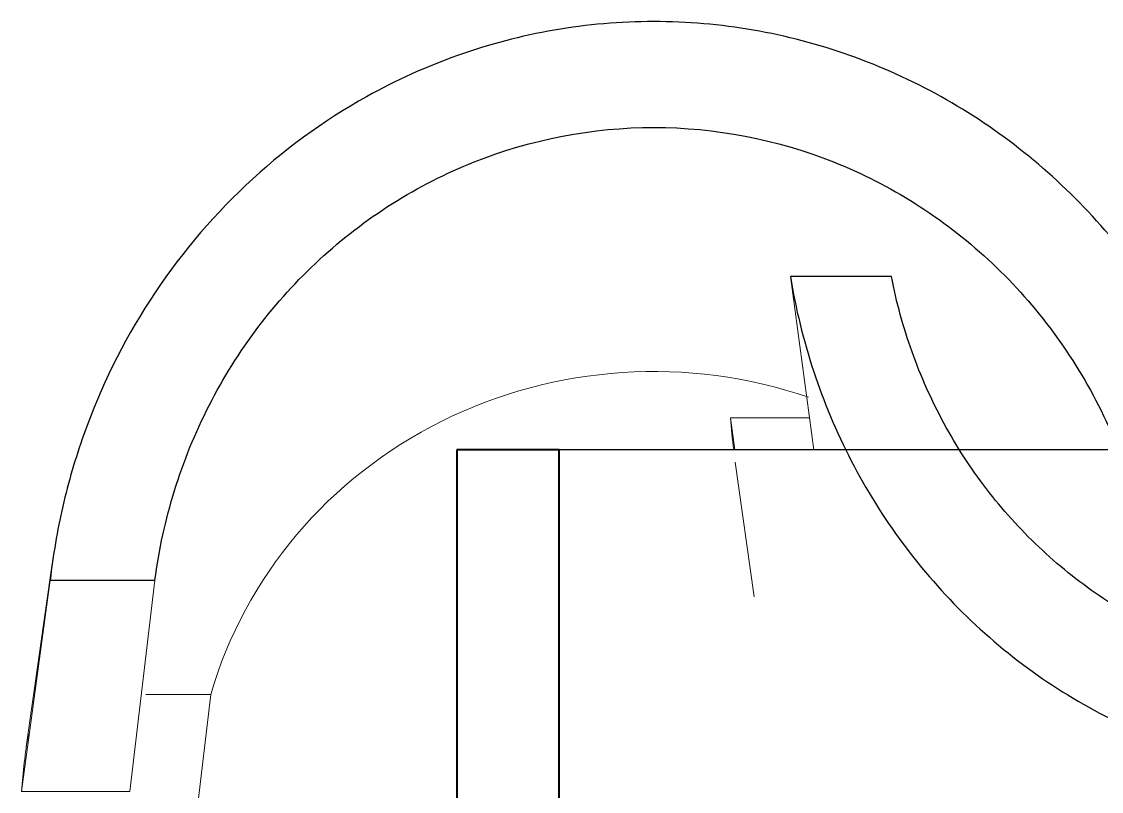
# Model space of a CAD drawing. Header units: millimetres. Extents: x -50912 to 58751, y -45352 to 5553.
# Drawn here: x 44640.5 to 44840.8, y 4371 to 4513.7 of the extents above; entities that cross this region are included whole.
import ezdxf

# ---------------------------------------------------------------- set-up
doc = ezdxf.new("R2010")
doc.units = ezdxf.units.MM
for name, color, linetype, lineweight in [('A-GLAZ-CURT', 52, 'Continuous', 9), ('A-ROOF', 132, 'Continuous', 9), ('A-ROOF-MCUT', 132, 'Continuous', 40)]:
    doc.layers.add(name, color=color, linetype=linetype, lineweight=lineweight)

# ---------------------------------------------------------------- blocks, each defined once
blk = doc.blocks.new('COLONIAL BASE - COLONIAL BASE-V175-E')
at = {"layer": 'A-GLAZ-CURT'}
for p, q in [((-49532, 4434.25), (-49532.81, 4440.23)), ((-49532.81, 4440.23), (-49518.18, 4440.23)), ((-49528.44, 4407.01), (-49531.94, 4432)), ((-49644.26, 4262.95), (-49629.23, 4388.91)), ((-49629.23, 4388.91), (-49641.29, 4388.91))]:
    blk.add_line(p, q, dxfattribs=at)
for centre, major_axis, start_param, end_param in [((-49547.05, 4367.11), (85.27, 0), 1.228018, 2.871423), ((-49415.55, 4447.41), (117.5, 0), 3.205466, 3.258866)]:
    blk.add_ellipse(centre, major_axis=major_axis, ratio=0.957826, start_param=start_param, end_param=end_param, dxfattribs=at)
blk = doc.blocks.new('COLONIAL BASE - COLONIAL BASE-V176-E')
at = {"layer": 'A-GLAZ-CURT', "lineweight": 25}
for p, q in [((-49502.99, 4466.43), (-49521.73, 4466.43)), ((-49659.02, 4410.08), (-49639.59, 4410.08))]:
    blk.add_line(p, q, dxfattribs=at)
at = {"layer": 'A-GLAZ-CURT'}
for p, q in [((-49517.37, 4434.25), (-49521.73, 4466.43)), ((-49663.45, 4379.19), (-49658.62, 4413.2)), ((-49659.02, 4410.08), (-49664.31, 4370.95)), ((-49644.26, 4370.95), (-49639.59, 4410.08)), ((-49664.31, 4370.95), (-49644.26, 4370.95))]:
    blk.add_line(p, q, dxfattribs=at)
blk.add_ellipse((-49547.05, 4363.77), major_axis=(117.5, 0), ratio=0.957826, start_param=2.982706, end_param=3.077719, dxfattribs=at)
at = {"layer": 'A-GLAZ-CURT', "lineweight": 25}
for points, knots in [([(-49435.09, 4410.08), (-49435.79, 4416.27), (-49438.1, 4428.38), (-49444.34, 4445.94), (-49453.22, 4462.29), (-49468.32, 4481.98), (-49492.78, 4501.57), (-49522.33, 4512.07), (-49547.06, 4514.19), (-49571.8, 4512.07), (-49598.39, 4502.61), (-49623.49, 4484.15), (-49641.42, 4462.62), (-49651.73, 4441.66), (-49656.93, 4423.85), (-49658.49, 4414.72), (-49659.02, 4410.08)], [0, 0, 0, 0, 0.055556, 0.111111, 0.166667, 0.222222, 0.333333, 0.444444, 0.5, 0.555556, 0.666667, 0.75, 0.833333, 0.916667, 0.958333, 1, 1, 1, 1]), ([(-49639.59, 4410.08), (-49638.84, 4415.77), (-49636.42, 4426.84), (-49629.97, 4442.73), (-49620.89, 4457.24), (-49605.57, 4474.17), (-49581.15, 4489.66), (-49547.04, 4496.23), (-49512.94, 4489.65), (-49488.52, 4474.16), (-49473.21, 4457.23), (-49464.13, 4442.72), (-49457.68, 4426.83), (-49455.26, 4415.76), (-49454.51, 4410.08)], [0, 0, 0, 0, 0.0625, 0.125, 0.1875, 0.25, 0.375, 0.5, 0.625, 0.75, 0.8125, 0.875, 0.9375, 1, 1, 1, 1]), ([(-49521.73, 4466.43), (-49520.75, 4460.44), (-49517.89, 4448.77), (-49510.86, 4432.02), (-49501.27, 4416.64), (-49485.35, 4398.44), (-49460.2, 4381.08), (-49433.26, 4373.86), (-49414.4, 4373.16), (-49404.26, 4373.76), (-49394.17, 4375.37), (-49384.37, 4377.93), (-49374.77, 4381.46), (-49365.64, 4385.87), (-49356.91, 4391.16), (-49346.04, 4399.24), (-49336.34, 4408.84), (-49328.11, 4419.59), (-49322.67, 4428.23), (-49318.06, 4437.26), (-49312.97, 4449.9), (-49310.47, 4459.69), (-49309.36, 4466.43)], [0, 0, 0, 0, 0.058824, 0.117647, 0.176471, 0.235294, 0.352941, 0.470588, 0.503676, 0.536765, 0.569853, 0.602941, 0.636029, 0.669118, 0.702206, 0.735294, 0.801471, 0.834559, 0.867647, 0.900735, 0.933824, 1, 1, 1, 1]), ([(-49328.1, 4466.43), (-49329.17, 4460.95), (-49332.19, 4450.35), (-49339.49, 4435.34), (-49349.32, 4421.9), (-49365.44, 4406.61), (-49390.39, 4393.59), (-49415.3, 4391.17), (-49431.04, 4393.38), (-49438.15, 4394.99), (-49445.03, 4397.18), (-49451.8, 4399.96), (-49458.22, 4403.25), (-49464.43, 4407.11), (-49470.25, 4411.41), (-49475.72, 4416.2), (-49480.8, 4421.41), (-49485.42, 4426.98), (-49489.63, 4432.94), (-49493.32, 4439.15), (-49496.55, 4445.7), (-49500.15, 4454.65), (-49502.06, 4461.64), (-49502.99, 4466.43)], [0, 0, 0, 0, 0.066667, 0.133333, 0.2, 0.266667, 0.4, 0.533333, 0.5625, 0.591667, 0.620833, 0.65, 0.679167, 0.708333, 0.7375, 0.766667, 0.795833, 0.825, 0.854167, 0.883333, 0.9125, 0.941667, 1, 1, 1, 1])]:
    blk.add_open_spline(points, degree=3, knots=knots, dxfattribs=at)

msp = doc.modelspace()

# ---------------------------------------------------------------- linework, layer by layer
at = {"layer": 'A-ROOF', "lineweight": 25}
msp.add_line((58660.195, 4434.251), (44740.195, 4434.251), dxfattribs=at)
at = {"layer": 'A-ROOF-MCUT'}
for p, q in [((44740.195, 4434.251), (44721.195, 4434.251)), ((44721.195, 4434.251), (44721.195, 4173.243)), ((44740.195, 4173.243), (44740.195, 4434.251))]:
    msp.add_line(p, q, dxfattribs=at)

# ---------------------------------------------------------------- block references
at = {"layer": 'A-GLAZ-CURT'}
for name in ['COLONIAL BASE - COLONIAL BASE-V176-E', 'COLONIAL BASE - COLONIAL BASE-V175-E']:
    msp.add_blockref(name, (94304.815, 0), dxfattribs=at)

doc.saveas('drawing.dxf')
